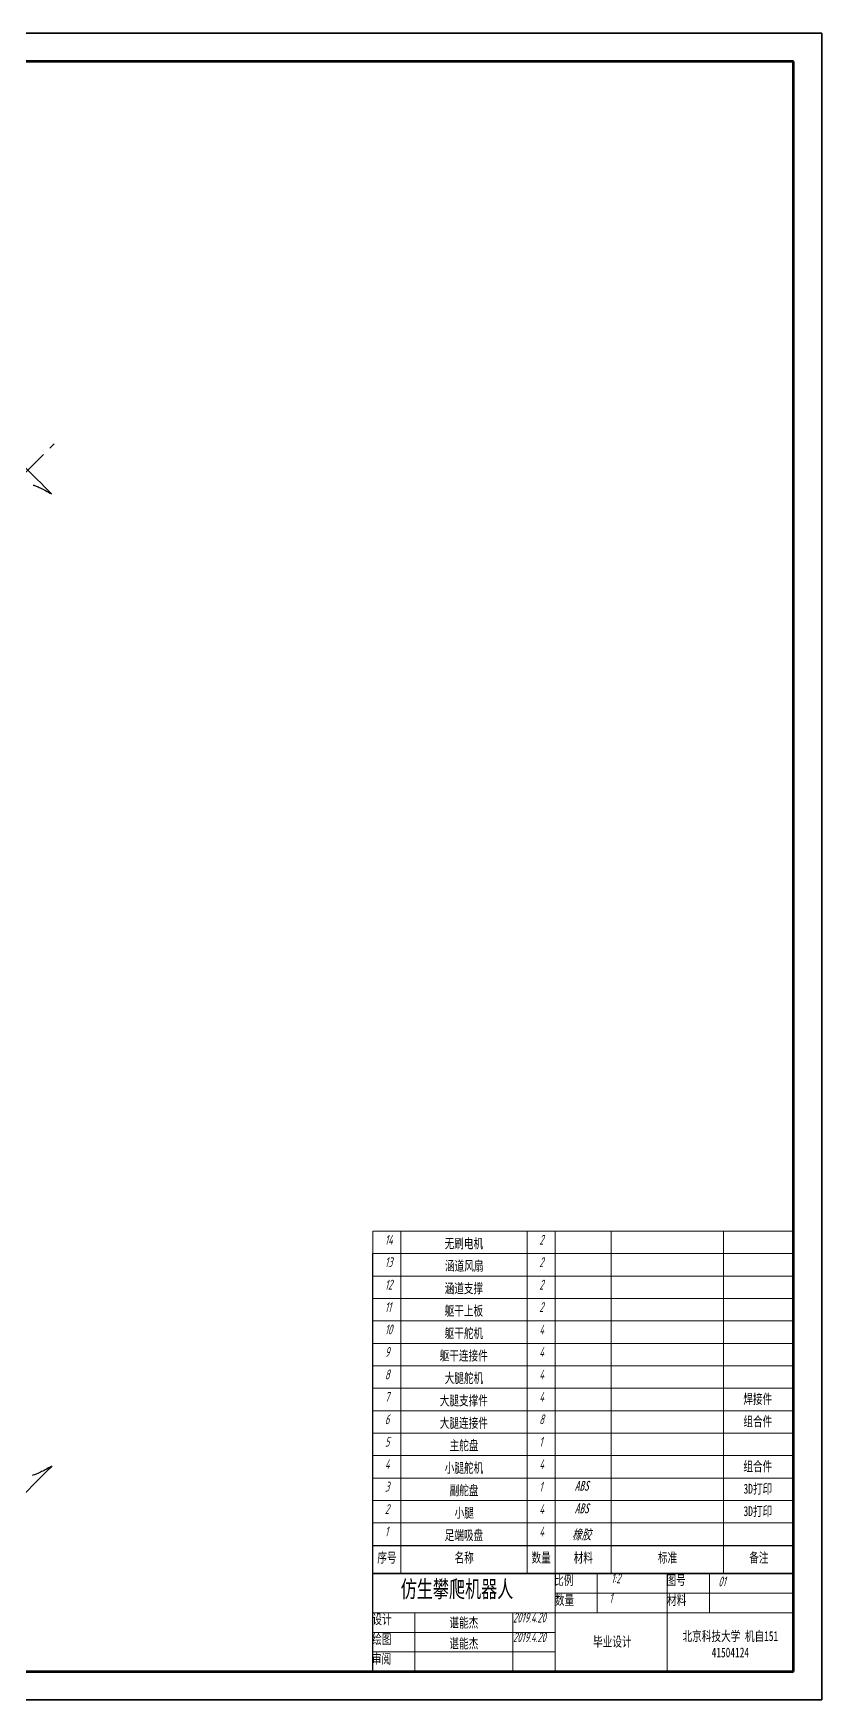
# Model space of a CAD drawing. Header units: millimetres. Extents: x 12 to 853, y 14 to 608.
# Drawn here: x 572 to 853, y 14 to 608 of the extents above; entities that cross this region are included whole.
import ezdxf

# ---------------------------------------------------------------- set-up
doc = ezdxf.new("R2010")
doc.units = ezdxf.units.MM
doc.linetypes.add('CENTER2', pattern=[28.575, 19.05, -3.175, 3.175, -3.175])
doc.layers.add('中心线', color=10, linetype='CENTER2')
doc.styles.add('数字字母', font='isocp.shx', dxfattribs={"width": 0.7, "oblique": 15, "height": 3.5})
doc.styles.add('汉字', font='simfang.ttf', dxfattribs={"width": 0.7, "height": 3.5})

msp = doc.modelspace()

# ---------------------------------------------------------------- linework, layer by layer
at = {"color": 0, "lineweight": 35}
for p, q in [((853.04, 607.56), (12.04, 607.56)), ((853.04, 13.56), (853.04, 607.56)), ((12.04, 13.56), (853.04, 13.56))]:
    msp.add_line(p, q, dxfattribs=at)
at = {"color": 0, "lineweight": 70}
for p, q in [((843.04, 597.56), (37.04, 597.56)), ((843.04, 23.56), (843.04, 597.56)), ((37.04, 23.56), (843.04, 23.56))]:
    msp.add_line(p, q, dxfattribs=at)
at = {"color": 0, "lineweight": 15}
for p, q in [((693.04, 172.56), (693.04, 180.56)), ((693.04, 180.56), (843.04, 180.56)), ((703.04, 68.56), (703.04, 180.56)), ((748.04, 68.56), (748.04, 180.56)), ((758.04, 68.56), (758.04, 180.56)), ((778.04, 68.56), (778.04, 180.56)), ((818.04, 68.56), (818.04, 180.56)), ((693.04, 164.56), (693.04, 172.56)), ((693.04, 172.56), (843.04, 172.56)), ((693.04, 156.56), (693.04, 164.56)), ((693.04, 164.56), (843.04, 164.56)), ((693.04, 148.56), (693.04, 156.56)), ((693.04, 156.56), (843.04, 156.56)), ((693.04, 140.56), (693.04, 148.56)), ((693.04, 148.56), (843.04, 148.56)), ((693.04, 132.56), (693.04, 140.56)), ((693.04, 140.56), (843.04, 140.56)), ((693.04, 124.56), (693.04, 132.56)), ((693.04, 132.56), (843.04, 132.56)), ((693.04, 116.56), (693.04, 124.56)), ((693.04, 124.56), (843.04, 124.56)), ((693.04, 108.56), (693.04, 116.56)), ((693.04, 116.56), (843.04, 116.56)), ((693.04, 100.56), (693.04, 108.56)), ((693.04, 108.56), (843.04, 108.56)), ((693.04, 92.56), (693.04, 100.56)), ((693.04, 100.56), (843.04, 100.56)), ((693.04, 84.56), (693.04, 92.56)), ((693.04, 92.56), (843.04, 92.56)), ((693.04, 76.56), (693.04, 84.56)), ((693.04, 84.56), (843.04, 84.56)), ((693.04, 68.56), (693.04, 76.56)), ((693.04, 76.56), (843.04, 76.56))]:
    msp.add_line(p, q, dxfattribs=at)
at = {"color": 0, "lineweight": 30}
msp.add_line((693.04, 68.56), (693.04, 172.56), dxfattribs=at)
at = {"color": 0, "lineweight": 30, "ltscale": 0.5}
msp.add_line((703.04, 68.56), (748.04, 68.56), dxfattribs=at)
at = {"color": 0, "lineweight": 15, "ltscale": 0.5}
for p, q in [((703.04, 68.56), (703.04, 58.56)), ((748.04, 68.56), (748.04, 58.56)), ((758.04, 68.56), (758.04, 58.56)), ((778.04, 68.56), (778.01, 58.56)), ((818.04, 68.56), (818.04, 58.56)), ((758.04, 23.56), (758.04, 58.56)), ((773.04, 44.56), (773.04, 58.56)), ((798.04, 44.56), (798.04, 58.56)), ((813.04, 44.56), (813.04, 58.56)), ((773.04, 51.56), (758.04, 51.56)), ((798.04, 51.56), (773.04, 51.56)), ((813.04, 51.56), (798.04, 51.56)), ((843.04, 51.56), (813.04, 51.56)), ((693.04, 44.56), (708.04, 44.56)), ((708.04, 44.56), (743.04, 44.56)), ((708.04, 44.56), (708.04, 23.56)), ((743.04, 44.56), (758.04, 44.56)), ((743.04, 44.56), (743.04, 23.56)), ((773.04, 44.56), (758.04, 44.56)), ((798.04, 44.56), (773.04, 44.56)), ((813.04, 44.56), (798.04, 44.56)), ((798.04, 44.56), (798.04, 23.56)), ((843.04, 44.56), (813.04, 44.56)), ((693.04, 37.56), (708.04, 37.56)), ((708.04, 37.56), (743.04, 37.56)), ((743.04, 37.56), (758.04, 37.56)), ((693.04, 30.56), (708.04, 30.56)), ((708.04, 30.56), (743.04, 30.56)), ((743.04, 30.56), (758.04, 30.56))]:
    msp.add_line(p, q, dxfattribs=at)
at = {"color": 0, "ltscale": 0.5}
for p, q in [((748.04, 68.56), (758.04, 68.56)), ((758.04, 68.56), (778.04, 68.56)), ((778.04, 68.56), (818.04, 68.56)), ((818.04, 68.56), (843.04, 68.56))]:
    msp.add_line(p, q, dxfattribs=at)
at = {"color": 7, "linetype": 'Continuous', "lineweight": 25, "flags": 128}
for points in [[(561.66, 460.36), (561.65, 460.36), (561.82, 460.2), (562.3, 459.71), (563.09, 458.93), (564.14, 457.87), (565.43, 456.59), (566.9, 455.12), (568.49, 453.53), (570.15, 451.87), (571.8, 450.21), (573.4, 448.62), (574.86, 447.15), (576.15, 445.86), (577.21, 444.81), (577.99, 444.02), (578.48, 443.54), (578.63, 443.38)], [(578.7, 96.76), (578.71, 96.76), (578.55, 96.6), (578.06, 96.11), (577.28, 95.33), (576.22, 94.27), (574.94, 92.99), (573.47, 91.52), (571.87, 89.93), (570.22, 88.27), (568.56, 86.61), (566.97, 85.02), (565.5, 83.55), (564.21, 82.26), (563.16, 81.21), (562.37, 80.42), (561.89, 79.94), (561.73, 79.78)]]:
    msp.add_lwpolyline(points, dxfattribs=at)
at = {"color": 0, "lineweight": 30, "ltscale": 0.5}
for points in [[(843.04, 58.56), (693.04, 58.56), (693.04, 68.56), (843.04, 68.56)], [(843.04, 23.56), (693.04, 23.56), (693.04, 58.56), (843.04, 58.56)]]:
    msp.add_lwpolyline(points, close=True, dxfattribs=at)
at = {"color": 7, "linetype": 'Continuous', "lineweight": 25}
msp.add_arc((572.23, 93.11), 0.5, 103.06015, 135, dxfattribs=at)
for points, knots in [([(572.05, 446.54), (572.41, 446.42), (573.28, 446.14), (574.73, 445.43), (576.57, 444.49), (577.91, 443.77), (578.64, 443.38)], [0, 0, 0, 0, 0.153079, 0.376177, 0.661042, 1, 1, 1, 1]), ([(578.71, 96.76), (578.21, 96.49), (577.15, 95.92), (575.5, 95.05), (574.06, 94.34), (572.91, 93.83), (572.37, 93.67), (572.12, 93.6)], [0, 0, 0, 0, 0.23283, 0.491451, 0.75846, 0.885332, 1, 1, 1, 1])]:
    msp.add_open_spline(points, degree=3, knots=knots, dxfattribs=at)
at = {"layer": '中心线', "linetype": 'CENTER2'}
msp.add_line((420.88, 302.53), (579.51, 461.24), dxfattribs=at)

# ---------------------------------------------------------------- texts
at = {"color": 0, "lineweight": -3, "style": '数字字母', "oblique": 15, "width": 0.7}
for s, p in [('14', (697.4, 175.75)), ('2', (752.4, 175.75)), ('13', (697.4, 167.75)), ('2', (752.4, 167.75)), ('12', (697.4, 159.75)), ('2', (752.4, 159.75)), ('11', (697.4, 151.75)), ('2', (752.4, 151.75)), ('10', (697.4, 143.75)), ('4', (752.4, 143.75)), ('9', (697.4, 135.75)), ('4', (752.4, 135.75)), ('8', (697.4, 127.75)), ('4', (752.4, 127.75)), ('7', (697.4, 119.75)), ('4', (752.4, 119.75)), ('6', (697.4, 111.75)), ('8', (752.4, 111.75)), ('5', (697.4, 103.75)), ('1', (752.4, 103.75)), ('4', (697.4, 95.75)), ('4', (752.4, 95.75)), ('3', (697.4, 87.75)), ('1', (752.4, 87.75)), ('2', (697.4, 79.75)), ('4', (752.4, 79.75)), ('1', (697.4, 71.75)), ('4', (752.4, 71.75))]:
    msp.add_text(s, height=3.5, dxfattribs=at).set_placement(p)
at = {"color": 0, "ltscale": 0.5, "char_height": 3.5}
for s, width, insert, attachment_point, style in [('\\pi15.643;{\\fSimSun|b0|i0|c134|p2;无刷电机}', 45, (703.04, 177.95), 1, '汉字'), ('\\pi15.766;{\\fSimSun|b0|i0|c134|p2;涵道风扇}', 45, (703.04, 169.95), 1, '汉字'), ('\\pi15.636;{\\fSimSun|b0|i0|c134|p2;涵道支撑}', 45, (703.04, 161.95), 1, '汉字'), ('\\pi15.636;{\\fSimSun|b0|i0|c134|p2;躯干上板}', 45, (703.04, 153.95), 1, '汉字'), ('\\pi15.622;{\\fSimSun|b0|i0|c134|p2;躯干舵机}', 45, (703.04, 145.95), 1, '汉字'), ('\\pi13.877;{\\fSimSun|b0|i0|c134|p2;躯干连接件}', 45, (703.04, 137.95), 1, '汉字'), ('\\pi15.65;{\\fSimSun|b0|i0|c134|p2;大腿舵机}', 45, (703.04, 129.95), 1, '汉字'), ('\\pi13.904;{\\fSimSun|b0|i0|c134|p2;大腿支撑件}', 45, (703.04, 121.95), 1, '汉字'), ('\\pi7.0821;焊接件', 24.4402, (818.04, 122.5), 1, '汉字'), ('\\pi13.904;{\\fSimSun|b0|i0|c134|p2;大腿连接件}', 45, (703.04, 113.95), 1, '汉字'), ('\\pi7.0891;组合件', 24.4402, (818.04, 114.5), 1, '汉字'), ('\\pi17.402;{\\fSimSun|b0|i0|c134|p2;主舵盘}', 45, (703.04, 105.95), 1, '汉字'), ('\\pi15.677;{\\fSimSun|b0|i0|c134|p2;小腿舵机}', 45, (703.04, 97.95), 1, '汉字'), ('\\pi7.0891;组合件', 24.4402, (818.04, 98.5), 1, '汉字'), ('\\pi17.422;{\\fSimSun|b0|i0|c134|p2;副舵盘}', 45, (703.04, 89.95), 1, '汉字'), ('\\pi7.1661;3D打印', 24.4402, (818.04, 90.5), 1, '汉字'), ('\\pi19.188;{\\fSimSun|b0|i0|c134|p2;小腿}', 45, (703.04, 81.95), 1, '汉字'), ('\\pi7.1661;3D打印', 24.4402, (818.04, 82.5), 1, '汉字'), ('\\pi15.663;{\\fSimSun|b0|i0|c134|p2;足端吸盘}', 45, (703.04, 73.95), 1, '汉字'), ('\\pi1.6672;{\\fSimSun|b0|i0|c134|p2;序号}', 10, (693.04, 65.95), 1, '汉字'), ('\\pi19.174;{\\fSimSun|b0|i0|c134|p2;名称}', 45, (703.04, 65.95), 1, '汉字'), ('\\pi1.6085;{\\fSimSun|b0|i0|c134|p2;数量}', 9.9236, (748.04, 65.95), 1, '汉字'), ('\\pi6.6146;{\\fSimSun|b0|i0|c134|p2;材料}', 19.977, (758.04, 65.95), 1, '汉字'), ('\\pi16.653;{\\fSimSun|b0|i0|c134|p2;标准}', 40, (778.04, 65.95), 1, '汉字'), ('\\pi9.174;{\\fSimSun|b0|i0|c134|p2;备注}', 25, (818.04, 65.95), 1, '汉字'), ('{\\fSimSun|b0|i0|c134|p2;比例}', 15, (761.14, 54.02), 8, '汉字'), ('1:2', 25, (778.01, 58.56), 1, '数字字母'), ('{\\fSimSun|b0|i0|c134|p2;图号}', 15, (801.19, 54.04), 8, '汉字'), ('01', 25, (816.2, 57.42), 1, '数字字母'), ('{\\fSimSun|b0|i0|c134|p2;数量}', 15, (761.39, 46.94), 8, '汉字'), ('1', 25, (777.34, 51.56), 1, '数字字母'), ('{\\fSimSun|b0|i0|c134|p2;材料}', 15, (801.41, 46.92), 8, '汉字'), ('{\\fSimSun|b0|i0|c134|p2;设计}', 15, (696.37, 40.1), 8, '汉字'), ('{\\fSimSun|b0|i0|c134|p2;谌能杰}', 35, (725.54, 38.89), 8, '汉字'), ('2019.4.20', 15, (743.04, 44.56), 1, '数字字母'), ('{\\fSimSun|b0|i0|c134|p2;绘图}', 15, (696.3, 33.02), 8, '汉字'), ('{\\fSimSun|b0|i0|c134|p2;谌能杰}', 35, (725.54, 31.45), 8, '汉字'), ('2019.4.20', 15, (743.04, 37.56), 1, '数字字母'), ('{\\fSimSun|b0|i0|c134|p2;毕业设计}', 40, (778.43, 32.1), 8, '汉字'), ('{\\fSimSun|b0|i0|c134|p2;北京科技大学 机自}151\\P41504124', 45, (820.5, 28.58), 8, '汉字'), ('{\\fSimSun|b0|i0|c134|p2;审阅}', 15, (696.21, 25.98), 8, '汉字')]:
    msp.add_mtext_dynamic_manual_height_columns(s, width=width, gutter_width=20, heights=[0], dxfattribs=dict(at, insert=insert, attachment_point=attachment_point, style=style))
at = {"color": 0, "lineweight": 15, "char_height": 3.5, "attachment_point": 1, "style": '数字字母'}
for s, insert in [('\\pi7.03;{\\fSimSun|b0|i0|c134|p2;ABS}', (757.99, 91.54)), ('\\pi7.03;{\\fSimSun|b0|i0|c134|p2;ABS}', (758.01, 83.5)), ('\\pi6.0365;{\\fSimSun|b0|i0|c134|p2;橡胶}', (758.04, 74.18))]:
    msp.add_mtext_dynamic_manual_height_columns(s, width=20, gutter_width=17.5, heights=[0], dxfattribs=dict(at, insert=insert))
at = {"color": 0, "insert": (703.04, 56.01), "char_height": 6, "attachment_point": 1, "style": '汉字'}
msp.add_mtext_dynamic_manual_height_columns('仿生攀爬机器人', width=45.0552, gutter_width=17.5, heights=[0], dxfattribs=at)

doc.saveas('drawing.dxf')
